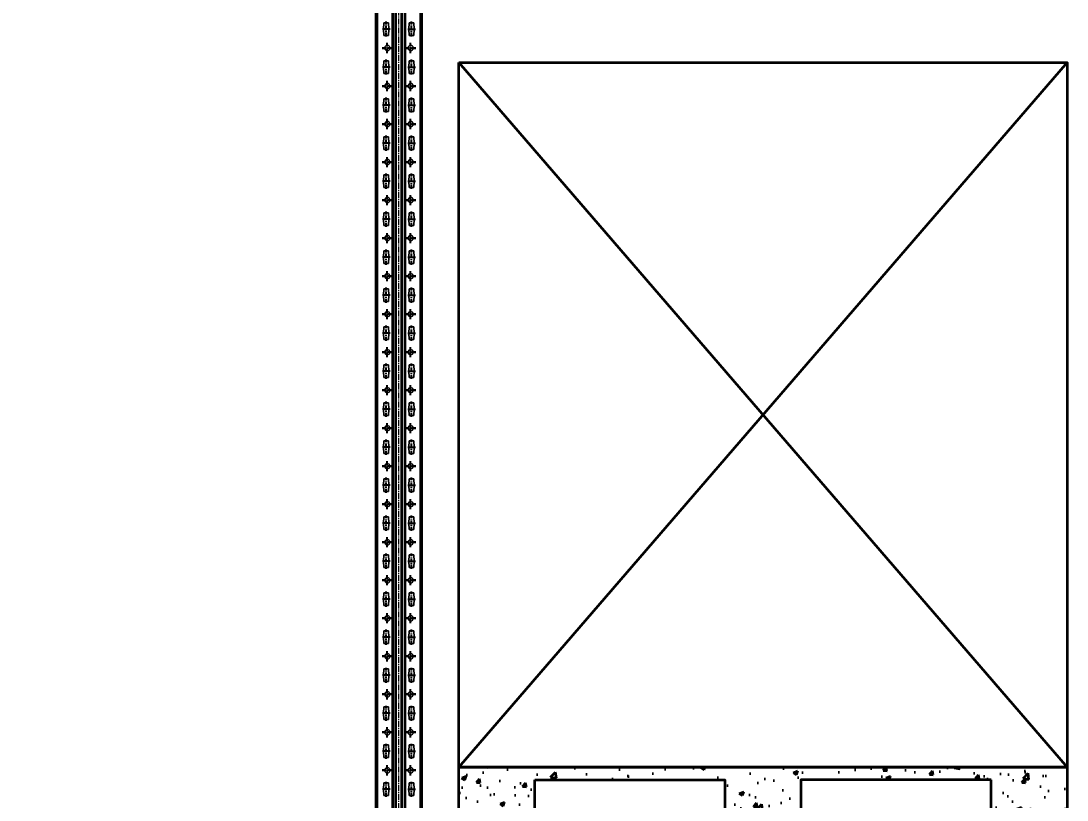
# Model space of a CAD drawing. Header units: millimetres. Extents: x 2509 to 128734, y 2492 to 91667.
# Drawn here: x 110903 to 112967, y 41031 to 42568 of the extents above; entities that cross this region are included whole.
import ezdxf

# ---------------------------------------------------------------- set-up
doc = ezdxf.new("R2010")
doc.units = ezdxf.units.MM
doc.linetypes.add('CENTER', pattern=[50.8, 31.75, -6.35, 6.35, -6.35])
doc.linetypes.add('点画线', pattern=[18, 12, -2, 2, -2])
for name, color, linetype, lineweight in [('SR-货架', 7, 'Continuous', 35), ('SR-货物', 7, 'Continuous', 35), ('中心线层', 1, '点画线', 18), ('粗实线1', 3, 'Continuous', 35), ('细实线', 4, 'Continuous', 18)]:
    doc.layers.add(name, color=color, linetype=linetype, lineweight=lineweight)
doc.layers.add('中心线', color=1, linetype='CENTER')
doc.styles.add('DIM_FONT', font='SIMPLEX.shx', dxfattribs={"width": 0.8})
doc.dimstyles.new('DIMN25', dxfattribs={"dimscale": 0.25, "dimtxt": 300, "dimasz": 100, "dimexe": 250, "dimexo": 300, "dimgap": 150, "dimtad": 1, "dimdec": 0, "dimzin": 0, "dimdsep": 46, "dimtxsty": 'DIM_FONT', "dimblk": 'ARCHTICK', "dimcen": 0.09, "dimclrt": 7, "dimazin": 2, "dimtfac": 1, "dimtdec": 0, "dimtix": 1, "dimtmove": 2, "dimatfit": 3, "dimfxl": 1, "dimtolj": 1, "dimtzin": 0, "dimarcsym": 0})

# ---------------------------------------------------------------- blocks, each defined once
blk = doc.blocks.new('A$C1E2A5594')
at = {"layer": '中心线', "ltscale": 0.25}
for p, q in [((20, 10), (0, 10)), ((10, 0), (10, 20))]:
    blk.add_line(p, q, dxfattribs=at)
blk = doc.blocks.new('*U264')
at = {"layer": '中心线', "ltscale": 0.25}
for p, q in [((5937763.4, -1006845.1), (5937763.4, -1006815.1)), ((5937763.4, -1006845.1), (5937763.4, -1006815.1)), ((5937813.4, -1006845.1), (5937813.4, -1006815.1)), ((5937813.4, -1006845.1), (5937813.4, -1006815.1)), ((5937770.9, -1006830.1), (5937755.9, -1006830.1)), ((5937770.9, -1006830.1), (5937755.9, -1006830.1)), ((5937805.9, -1006830.1), (5937820.9, -1006830.1)), ((5937805.9, -1006830.1), (5937820.9, -1006830.1)), ((5937763.4, -1006920.1), (5937763.4, -1006890.1)), ((5937763.4, -1006920.1), (5937763.4, -1006890.1)), ((5937813.4, -1006920.1), (5937813.4, -1006890.1)), ((5937813.4, -1006920.1), (5937813.4, -1006890.1)), ((5937770.9, -1006905.1), (5937755.9, -1006905.1)), ((5937770.9, -1006905.1), (5937755.9, -1006905.1)), ((5937805.9, -1006905.1), (5937820.9, -1006905.1)), ((5937805.9, -1006905.1), (5937820.9, -1006905.1)), ((5937770.9, -1006980.1), (5937755.9, -1006980.1)), ((5937770.9, -1006980.1), (5937755.9, -1006980.1)), ((5937763.4, -1006995.1), (5937763.4, -1006965.1)), ((5937763.4, -1006995.1), (5937763.4, -1006965.1)), ((5937805.9, -1006980.1), (5937820.9, -1006980.1)), ((5937805.9, -1006980.1), (5937820.9, -1006980.1)), ((5937813.4, -1006995.1), (5937813.4, -1006965.1)), ((5937813.4, -1006995.1), (5937813.4, -1006965.1)), ((5937763.4, -1007070.1), (5937763.4, -1007040.1)), ((5937763.4, -1007070.1), (5937763.4, -1007040.1)), ((5937813.4, -1007070.1), (5937813.4, -1007040.1)), ((5937813.4, -1007070.1), (5937813.4, -1007040.1)), ((5937770.9, -1007055.1), (5937755.9, -1007055.1)), ((5937770.9, -1007055.1), (5937755.9, -1007055.1)), ((5937805.9, -1007055.1), (5937820.9, -1007055.1)), ((5937805.9, -1007055.1), (5937820.9, -1007055.1)), ((5937763.4, -1007145.1), (5937763.4, -1007115.1)), ((5937763.4, -1007145.1), (5937763.4, -1007115.1)), ((5937813.4, -1007145.1), (5937813.4, -1007115.1)), ((5937813.4, -1007145.1), (5937813.4, -1007115.1)), ((5937770.9, -1007130.1), (5937755.9, -1007130.1)), ((5937770.9, -1007130.1), (5937755.9, -1007130.1)), ((5937805.9, -1007130.1), (5937820.9, -1007130.1)), ((5937805.9, -1007130.1), (5937820.9, -1007130.1)), ((5937770.9, -1007205.1), (5937755.9, -1007205.1)), ((5937770.9, -1007205.1), (5937755.9, -1007205.1)), ((5937763.4, -1007220.1), (5937763.4, -1007190.1)), ((5937763.4, -1007220.1), (5937763.4, -1007190.1)), ((5937805.9, -1007205.1), (5937820.9, -1007205.1)), ((5937805.9, -1007205.1), (5937820.9, -1007205.1)), ((5937813.4, -1007220.1), (5937813.4, -1007190.1)), ((5937813.4, -1007220.1), (5937813.4, -1007190.1)), ((5937763.4, -1007295.1), (5937763.4, -1007265.1)), ((5937763.4, -1007295.1), (5937763.4, -1007265.1)), ((5937813.4, -1007295.1), (5937813.4, -1007265.1)), ((5937813.4, -1007295.1), (5937813.4, -1007265.1)), ((5937770.9, -1007280.1), (5937755.9, -1007280.1)), ((5937770.9, -1007280.1), (5937755.9, -1007280.1)), ((5937805.9, -1007280.1), (5937820.9, -1007280.1)), ((5937805.9, -1007280.1), (5937820.9, -1007280.1)), ((5937763.4, -1007370.1), (5937763.4, -1007340.1)), ((5937763.4, -1007370.1), (5937763.4, -1007340.1)), ((5937813.4, -1007370.1), (5937813.4, -1007340.1)), ((5937813.4, -1007370.1), (5937813.4, -1007340.1)), ((5937770.9, -1007355.1), (5937755.9, -1007355.1)), ((5937770.9, -1007355.1), (5937755.9, -1007355.1)), ((5937805.9, -1007355.1), (5937820.9, -1007355.1)), ((5937805.9, -1007355.1), (5937820.9, -1007355.1)), ((5937763.4, -1007445.1), (5937763.4, -1007415.1)), ((5937763.4, -1007445.1), (5937763.4, -1007415.1)), ((5937813.4, -1007445.1), (5937813.4, -1007415.1)), ((5937813.4, -1007445.1), (5937813.4, -1007415.1)), ((5937770.9, -1007430.1), (5937755.9, -1007430.1)), ((5937770.9, -1007430.1), (5937755.9, -1007430.1)), ((5937805.9, -1007430.1), (5937820.9, -1007430.1)), ((5937805.9, -1007430.1), (5937820.9, -1007430.1)), ((5937763.4, -1007520.1), (5937763.4, -1007490.1)), ((5937763.4, -1007520.1), (5937763.4, -1007490.1)), ((5937813.4, -1007520.1), (5937813.4, -1007490.1)), ((5937813.4, -1007520.1), (5937813.4, -1007490.1)), ((5937770.9, -1007505.1), (5937755.9, -1007505.1)), ((5937770.9, -1007505.1), (5937755.9, -1007505.1)), ((5937805.9, -1007505.1), (5937820.9, -1007505.1)), ((5937805.9, -1007505.1), (5937820.9, -1007505.1)), ((5937770.9, -1007580.1), (5937755.9, -1007580.1)), ((5937770.9, -1007580.1), (5937755.9, -1007580.1)), ((5937763.4, -1007595.1), (5937763.4, -1007565.1)), ((5937763.4, -1007595.1), (5937763.4, -1007565.1)), ((5937805.9, -1007580.1), (5937820.9, -1007580.1)), ((5937805.9, -1007580.1), (5937820.9, -1007580.1)), ((5937813.4, -1007595.1), (5937813.4, -1007565.1)), ((5937813.4, -1007595.1), (5937813.4, -1007565.1)), ((5937763.4, -1007670.1), (5937763.4, -1007640.1)), ((5937763.4, -1007670.1), (5937763.4, -1007640.1)), ((5937813.4, -1007670.1), (5937813.4, -1007640.1)), ((5937813.4, -1007670.1), (5937813.4, -1007640.1)), ((5937770.9, -1007655.1), (5937755.9, -1007655.1)), ((5937770.9, -1007655.1), (5937755.9, -1007655.1)), ((5937805.9, -1007655.1), (5937820.9, -1007655.1)), ((5937805.9, -1007655.1), (5937820.9, -1007655.1)), ((5937763.4, -1007745.1), (5937763.4, -1007715.1)), ((5937763.4, -1007745.1), (5937763.4, -1007715.1)), ((5937813.4, -1007745.1), (5937813.4, -1007715.1)), ((5937813.4, -1007745.1), (5937813.4, -1007715.1)), ((5937770.9, -1007730.1), (5937755.9, -1007730.1)), ((5937770.9, -1007730.1), (5937755.9, -1007730.1)), ((5937805.9, -1007730.1), (5937820.9, -1007730.1)), ((5937805.9, -1007730.1), (5937820.9, -1007730.1)), ((5937770.9, -1007805.1), (5937755.9, -1007805.1)), ((5937770.9, -1007805.1), (5937755.9, -1007805.1)), ((5937763.4, -1007820.1), (5937763.4, -1007790.1)), ((5937763.4, -1007820.1), (5937763.4, -1007790.1)), ((5937805.9, -1007805.1), (5937820.9, -1007805.1)), ((5937805.9, -1007805.1), (5937820.9, -1007805.1)), ((5937813.4, -1007820.1), (5937813.4, -1007790.1)), ((5937813.4, -1007820.1), (5937813.4, -1007790.1)), ((5937763.4, -1007895.1), (5937763.4, -1007865.1)), ((5937763.4, -1007895.1), (5937763.4, -1007865.1)), ((5937813.4, -1007895.1), (5937813.4, -1007865.1)), ((5937813.4, -1007895.1), (5937813.4, -1007865.1)), ((5937770.9, -1007880.1), (5937755.9, -1007880.1)), ((5937770.9, -1007880.1), (5937755.9, -1007880.1)), ((5937805.9, -1007880.1), (5937820.9, -1007880.1)), ((5937805.9, -1007880.1), (5937820.9, -1007880.1)), ((5937763.4, -1007970.1), (5937763.4, -1007940.1)), ((5937763.4, -1007970.1), (5937763.4, -1007940.1)), ((5937813.4, -1007970.1), (5937813.4, -1007940.1)), ((5937813.4, -1007970.1), (5937813.4, -1007940.1)), ((5937770.9, -1007955.1), (5937755.9, -1007955.1)), ((5937770.9, -1007955.1), (5937755.9, -1007955.1)), ((5937805.9, -1007955.1), (5937820.9, -1007955.1)), ((5937805.9, -1007955.1), (5937820.9, -1007955.1)), ((5937770.9, -1008030.1), (5937755.9, -1008030.1)), ((5937770.9, -1008030.1), (5937755.9, -1008030.1)), ((5937763.4, -1008045.1), (5937763.4, -1008015.1)), ((5937763.4, -1008045.1), (5937763.4, -1008015.1)), ((5937805.9, -1008030.1), (5937820.9, -1008030.1)), ((5937805.9, -1008030.1), (5937820.9, -1008030.1)), ((5937813.4, -1008045.1), (5937813.4, -1008015.1)), ((5937813.4, -1008045.1), (5937813.4, -1008015.1)), ((5937763.4, -1008120.1), (5937763.4, -1008090.1)), ((5937763.4, -1008120.1), (5937763.4, -1008090.1)), ((5937813.4, -1008120.1), (5937813.4, -1008090.1)), ((5937813.4, -1008120.1), (5937813.4, -1008090.1)), ((5937770.9, -1008105.1), (5937755.9, -1008105.1)), ((5937770.9, -1008105.1), (5937755.9, -1008105.1)), ((5937805.9, -1008105.1), (5937820.9, -1008105.1)), ((5937805.9, -1008105.1), (5937820.9, -1008105.1)), ((5937763.4, -1008195.1), (5937763.4, -1008165.1)), ((5937763.4, -1008195.1), (5937763.4, -1008165.1)), ((5937813.4, -1008195.1), (5937813.4, -1008165.1)), ((5937813.4, -1008195.1), (5937813.4, -1008165.1)), ((5937770.9, -1008180.1), (5937755.9, -1008180.1)), ((5937770.9, -1008180.1), (5937755.9, -1008180.1)), ((5937805.9, -1008180.1), (5937820.9, -1008180.1)), ((5937805.9, -1008180.1), (5937820.9, -1008180.1)), ((5937763.4, -1008270.1), (5937763.4, -1008240.1)), ((5937763.4, -1008270.1), (5937763.4, -1008240.1)), ((5937813.4, -1008270.1), (5937813.4, -1008240.1)), ((5937813.4, -1008270.1), (5937813.4, -1008240.1)), ((5937770.9, -1008255.1), (5937755.9, -1008255.1)), ((5937770.9, -1008255.1), (5937755.9, -1008255.1)), ((5937805.9, -1008255.1), (5937820.9, -1008255.1)), ((5937805.9, -1008255.1), (5937820.9, -1008255.1)), ((5937763.4, -1008345.1), (5937763.4, -1008315.1)), ((5937763.4, -1008345.1), (5937763.4, -1008315.1)), ((5937813.4, -1008345.1), (5937813.4, -1008315.1)), ((5937813.4, -1008345.1), (5937813.4, -1008315.1)), ((5937770.9, -1008330.1), (5937755.9, -1008330.1)), ((5937770.9, -1008330.1), (5937755.9, -1008330.1)), ((5937805.9, -1008330.1), (5937820.9, -1008330.1)), ((5937805.9, -1008330.1), (5937820.9, -1008330.1))]:
    blk.add_line(p, q, dxfattribs=at)
at = {"layer": '中心线层'}
blk.add_line((5937788.4, -1009107.1), (5937788.4, -1004332.3), dxfattribs=at)
at = {"layer": '粗实线1'}
for p, q in [((5937743.4, -1008982.6), (5937743.4, -1004332.3)), ((5937745.4, -1008982.6), (5937745.4, -1004332.3)), ((5937776.4, -1008982.6), (5937776.4, -1004332.3)), ((5937776.4, -1008982.6), (5937776.4, -1004332.3)), ((5937782.4, -1008982.6), (5937782.4, -1004332.3)), ((5937782.4, -1008982.6), (5937782.4, -1004332.3)), ((5937794.4, -1008982.6), (5937794.4, -1004332.3)), ((5937794.4, -1008982.6), (5937794.4, -1004332.3)), ((5937800.4, -1008982.6), (5937800.4, -1004332.3)), ((5937800.4, -1008982.6), (5937800.4, -1004332.3)), ((5937831.4, -1008982.6), (5937831.4, -1004332.3)), ((5937833.4, -1008982.6), (5937833.4, -1004332.3))]:
    blk.add_line(p, q, dxfattribs=at)
at = {"layer": '细实线', "linetype": 'Continuous', "lineweight": 0}
for p, q in [((5937758.9, -1006817.6), (5937758.2, -1006830.1)), ((5937758.2, -1006830.1), (5937758.9, -1006817.6)), ((5937758.2, -1006830.1), (5937758.9, -1006842.6)), ((5937758.9, -1006842.6), (5937758.2, -1006830.1)), ((5937758.9, -1006817.6), (5937767.9, -1006817.6)), ((5937767.9, -1006817.6), (5937758.9, -1006817.6)), ((5937768.7, -1006830.1), (5937767.9, -1006817.6)), ((5937767.9, -1006817.6), (5937768.7, -1006830.1)), ((5937767.9, -1006842.6), (5937768.7, -1006830.1)), ((5937768.7, -1006830.1), (5937767.9, -1006842.6)), ((5937808.9, -1006817.6), (5937808.2, -1006830.1)), ((5937808.2, -1006830.1), (5937808.9, -1006817.6)), ((5937808.2, -1006830.1), (5937808.9, -1006842.6)), ((5937808.9, -1006842.6), (5937808.2, -1006830.1)), ((5937808.9, -1006817.6), (5937817.9, -1006817.6)), ((5937817.9, -1006817.6), (5937808.9, -1006817.6)), ((5937818.7, -1006830.1), (5937817.9, -1006817.6)), ((5937817.9, -1006817.6), (5937818.7, -1006830.1)), ((5937817.9, -1006842.6), (5937818.7, -1006830.1)), ((5937818.7, -1006830.1), (5937817.9, -1006842.6)), ((5937758.9, -1006842.6), (5937767.9, -1006842.6)), ((5937767.9, -1006842.6), (5937758.9, -1006842.6)), ((5937808.9, -1006842.6), (5937817.9, -1006842.6)), ((5937817.9, -1006842.6), (5937808.9, -1006842.6)), ((5937758.9, -1006892.6), (5937758.2, -1006905.1)), ((5937758.2, -1006905.1), (5937758.9, -1006892.6)), ((5937758.9, -1006892.6), (5937767.9, -1006892.6)), ((5937767.9, -1006892.6), (5937758.9, -1006892.6)), ((5937768.7, -1006905.1), (5937767.9, -1006892.6)), ((5937767.9, -1006892.6), (5937768.7, -1006905.1)), ((5937808.9, -1006892.6), (5937808.2, -1006905.1)), ((5937808.2, -1006905.1), (5937808.9, -1006892.6)), ((5937808.9, -1006892.6), (5937817.9, -1006892.6)), ((5937817.9, -1006892.6), (5937808.9, -1006892.6)), ((5937818.7, -1006905.1), (5937817.9, -1006892.6)), ((5937817.9, -1006892.6), (5937818.7, -1006905.1)), ((5937758.2, -1006905.1), (5937758.9, -1006917.6)), ((5937758.9, -1006917.6), (5937758.2, -1006905.1)), ((5937758.9, -1006917.6), (5937767.9, -1006917.6)), ((5937767.9, -1006917.6), (5937758.9, -1006917.6)), ((5937767.9, -1006917.6), (5937768.7, -1006905.1)), ((5937768.7, -1006905.1), (5937767.9, -1006917.6)), ((5937808.2, -1006905.1), (5937808.9, -1006917.6)), ((5937808.9, -1006917.6), (5937808.2, -1006905.1)), ((5937808.9, -1006917.6), (5937817.9, -1006917.6)), ((5937817.9, -1006917.6), (5937808.9, -1006917.6)), ((5937817.9, -1006917.6), (5937818.7, -1006905.1)), ((5937818.7, -1006905.1), (5937817.9, -1006917.6)), ((5937758.9, -1006967.6), (5937758.2, -1006980.1)), ((5937758.2, -1006980.1), (5937758.9, -1006967.6)), ((5937758.2, -1006980.1), (5937758.9, -1006992.6)), ((5937758.9, -1006992.6), (5937758.2, -1006980.1)), ((5937758.9, -1006967.6), (5937767.9, -1006967.6)), ((5937767.9, -1006967.6), (5937758.9, -1006967.6)), ((5937768.7, -1006980.1), (5937767.9, -1006967.6)), ((5937767.9, -1006967.6), (5937768.7, -1006980.1)), ((5937767.9, -1006992.6), (5937768.7, -1006980.1)), ((5937768.7, -1006980.1), (5937767.9, -1006992.6)), ((5937808.9, -1006967.6), (5937808.2, -1006980.1)), ((5937808.2, -1006980.1), (5937808.9, -1006967.6)), ((5937808.2, -1006980.1), (5937808.9, -1006992.6)), ((5937808.9, -1006992.6), (5937808.2, -1006980.1)), ((5937808.9, -1006967.6), (5937817.9, -1006967.6)), ((5937817.9, -1006967.6), (5937808.9, -1006967.6)), ((5937818.7, -1006980.1), (5937817.9, -1006967.6)), ((5937817.9, -1006967.6), (5937818.7, -1006980.1)), ((5937817.9, -1006992.6), (5937818.7, -1006980.1)), ((5937818.7, -1006980.1), (5937817.9, -1006992.6)), ((5937758.9, -1006992.6), (5937767.9, -1006992.6)), ((5937767.9, -1006992.6), (5937758.9, -1006992.6)), ((5937808.9, -1006992.6), (5937817.9, -1006992.6)), ((5937817.9, -1006992.6), (5937808.9, -1006992.6)), ((5937758.9, -1007042.6), (5937758.2, -1007055.1)), ((5937758.2, -1007055.1), (5937758.9, -1007042.6)), ((5937758.9, -1007042.6), (5937767.9, -1007042.6)), ((5937767.9, -1007042.6), (5937758.9, -1007042.6)), ((5937768.7, -1007055.1), (5937767.9, -1007042.6)), ((5937767.9, -1007042.6), (5937768.7, -1007055.1)), ((5937808.9, -1007042.6), (5937808.2, -1007055.1)), ((5937808.2, -1007055.1), (5937808.9, -1007042.6)), ((5937808.9, -1007042.6), (5937817.9, -1007042.6)), ((5937817.9, -1007042.6), (5937808.9, -1007042.6)), ((5937818.7, -1007055.1), (5937817.9, -1007042.6)), ((5937817.9, -1007042.6), (5937818.7, -1007055.1)), ((5937758.2, -1007055.1), (5937758.9, -1007067.6)), ((5937758.9, -1007067.6), (5937758.2, -1007055.1)), ((5937767.9, -1007067.6), (5937768.7, -1007055.1)), ((5937768.7, -1007055.1), (5937767.9, -1007067.6)), ((5937808.2, -1007055.1), (5937808.9, -1007067.6)), ((5937808.9, -1007067.6), (5937808.2, -1007055.1)), ((5937817.9, -1007067.6), (5937818.7, -1007055.1)), ((5937818.7, -1007055.1), (5937817.9, -1007067.6)), ((5937758.9, -1007067.6), (5937767.9, -1007067.6)), ((5937767.9, -1007067.6), (5937758.9, -1007067.6)), ((5937808.9, -1007067.6), (5937817.9, -1007067.6)), ((5937817.9, -1007067.6), (5937808.9, -1007067.6)), ((5937758.9, -1007117.6), (5937758.2, -1007130.1)), ((5937758.2, -1007130.1), (5937758.9, -1007117.6)), ((5937758.9, -1007117.6), (5937767.9, -1007117.6)), ((5937767.9, -1007117.6), (5937758.9, -1007117.6)), ((5937768.7, -1007130.1), (5937767.9, -1007117.6)), ((5937767.9, -1007117.6), (5937768.7, -1007130.1)), ((5937808.9, -1007117.6), (5937808.2, -1007130.1)), ((5937808.2, -1007130.1), (5937808.9, -1007117.6)), ((5937808.9, -1007117.6), (5937817.9, -1007117.6)), ((5937817.9, -1007117.6), (5937808.9, -1007117.6)), ((5937818.7, -1007130.1), (5937817.9, -1007117.6)), ((5937817.9, -1007117.6), (5937818.7, -1007130.1)), ((5937758.2, -1007130.1), (5937758.9, -1007142.6)), ((5937758.9, -1007142.6), (5937758.2, -1007130.1)), ((5937758.9, -1007142.6), (5937767.9, -1007142.6)), ((5937767.9, -1007142.6), (5937758.9, -1007142.6)), ((5937767.9, -1007142.6), (5937768.7, -1007130.1)), ((5937768.7, -1007130.1), (5937767.9, -1007142.6)), ((5937808.2, -1007130.1), (5937808.9, -1007142.6)), ((5937808.9, -1007142.6), (5937808.2, -1007130.1)), ((5937808.9, -1007142.6), (5937817.9, -1007142.6)), ((5937817.9, -1007142.6), (5937808.9, -1007142.6)), ((5937817.9, -1007142.6), (5937818.7, -1007130.1)), ((5937818.7, -1007130.1), (5937817.9, -1007142.6)), ((5937758.9, -1007192.6), (5937758.2, -1007205.1)), ((5937758.2, -1007205.1), (5937758.9, -1007192.6)), ((5937758.2, -1007205.1), (5937758.9, -1007217.6)), ((5937758.9, -1007217.6), (5937758.2, -1007205.1)), ((5937758.9, -1007192.6), (5937767.9, -1007192.6)), ((5937767.9, -1007192.6), (5937758.9, -1007192.6)), ((5937768.7, -1007205.1), (5937767.9, -1007192.6)), ((5937767.9, -1007192.6), (5937768.7, -1007205.1)), ((5937767.9, -1007217.6), (5937768.7, -1007205.1)), ((5937768.7, -1007205.1), (5937767.9, -1007217.6)), ((5937808.9, -1007192.6), (5937808.2, -1007205.1)), ((5937808.2, -1007205.1), (5937808.9, -1007192.6)), ((5937808.2, -1007205.1), (5937808.9, -1007217.6)), ((5937808.9, -1007217.6), (5937808.2, -1007205.1)), ((5937808.9, -1007192.6), (5937817.9, -1007192.6)), ((5937817.9, -1007192.6), (5937808.9, -1007192.6)), ((5937818.7, -1007205.1), (5937817.9, -1007192.6)), ((5937817.9, -1007192.6), (5937818.7, -1007205.1)), ((5937817.9, -1007217.6), (5937818.7, -1007205.1)), ((5937818.7, -1007205.1), (5937817.9, -1007217.6)), ((5937758.9, -1007217.6), (5937767.9, -1007217.6)), ((5937767.9, -1007217.6), (5937758.9, -1007217.6)), ((5937808.9, -1007217.6), (5937817.9, -1007217.6)), ((5937817.9, -1007217.6), (5937808.9, -1007217.6)), ((5937758.9, -1007267.6), (5937758.2, -1007280.1)), ((5937758.2, -1007280.1), (5937758.9, -1007267.6)), ((5937758.9, -1007267.6), (5937767.9, -1007267.6)), ((5937767.9, -1007267.6), (5937758.9, -1007267.6)), ((5937768.7, -1007280.1), (5937767.9, -1007267.6)), ((5937767.9, -1007267.6), (5937768.7, -1007280.1)), ((5937808.9, -1007267.6), (5937808.2, -1007280.1)), ((5937808.2, -1007280.1), (5937808.9, -1007267.6)), ((5937808.9, -1007267.6), (5937817.9, -1007267.6)), ((5937817.9, -1007267.6), (5937808.9, -1007267.6)), ((5937818.7, -1007280.1), (5937817.9, -1007267.6)), ((5937817.9, -1007267.6), (5937818.7, -1007280.1)), ((5937758.2, -1007280.1), (5937758.9, -1007292.6)), ((5937758.9, -1007292.6), (5937758.2, -1007280.1)), ((5937767.9, -1007292.6), (5937768.7, -1007280.1)), ((5937768.7, -1007280.1), (5937767.9, -1007292.6)), ((5937808.2, -1007280.1), (5937808.9, -1007292.6)), ((5937808.9, -1007292.6), (5937808.2, -1007280.1)), ((5937817.9, -1007292.6), (5937818.7, -1007280.1)), ((5937818.7, -1007280.1), (5937817.9, -1007292.6)), ((5937758.9, -1007292.6), (5937767.9, -1007292.6)), ((5937767.9, -1007292.6), (5937758.9, -1007292.6)), ((5937808.9, -1007292.6), (5937817.9, -1007292.6)), ((5937817.9, -1007292.6), (5937808.9, -1007292.6)), ((5937758.9, -1007342.6), (5937758.2, -1007355.1)), ((5937758.2, -1007355.1), (5937758.9, -1007342.6)), ((5937758.9, -1007342.6), (5937767.9, -1007342.6)), ((5937767.9, -1007342.6), (5937758.9, -1007342.6)), ((5937768.7, -1007355.1), (5937767.9, -1007342.6)), ((5937767.9, -1007342.6), (5937768.7, -1007355.1)), ((5937808.9, -1007342.6), (5937808.2, -1007355.1)), ((5937808.2, -1007355.1), (5937808.9, -1007342.6)), ((5937808.9, -1007342.6), (5937817.9, -1007342.6)), ((5937817.9, -1007342.6), (5937808.9, -1007342.6)), ((5937818.7, -1007355.1), (5937817.9, -1007342.6)), ((5937817.9, -1007342.6), (5937818.7, -1007355.1)), ((5937758.2, -1007355.1), (5937758.9, -1007367.6)), ((5937758.9, -1007367.6), (5937758.2, -1007355.1)), ((5937758.9, -1007367.6), (5937767.9, -1007367.6)), ((5937767.9, -1007367.6), (5937758.9, -1007367.6)), ((5937767.9, -1007367.6), (5937768.7, -1007355.1)), ((5937768.7, -1007355.1), (5937767.9, -1007367.6)), ((5937808.2, -1007355.1), (5937808.9, -1007367.6)), ((5937808.9, -1007367.6), (5937808.2, -1007355.1)), ((5937808.9, -1007367.6), (5937817.9, -1007367.6)), ((5937817.9, -1007367.6), (5937808.9, -1007367.6)), ((5937817.9, -1007367.6), (5937818.7, -1007355.1)), ((5937818.7, -1007355.1), (5937817.9, -1007367.6)), ((5937758.9, -1007417.6), (5937758.2, -1007430.1)), ((5937758.2, -1007430.1), (5937758.9, -1007417.6)), ((5937758.2, -1007430.1), (5937758.9, -1007442.6)), ((5937758.9, -1007442.6), (5937758.2, -1007430.1)), ((5937758.9, -1007417.6), (5937767.9, -1007417.6)), ((5937767.9, -1007417.6), (5937758.9, -1007417.6)), ((5937768.7, -1007430.1), (5937767.9, -1007417.6)), ((5937767.9, -1007417.6), (5937768.7, -1007430.1)), ((5937767.9, -1007442.6), (5937768.7, -1007430.1)), ((5937768.7, -1007430.1), (5937767.9, -1007442.6)), ((5937808.9, -1007417.6), (5937808.2, -1007430.1)), ((5937808.2, -1007430.1), (5937808.9, -1007417.6)), ((5937808.2, -1007430.1), (5937808.9, -1007442.6)), ((5937808.9, -1007442.6), (5937808.2, -1007430.1)), ((5937808.9, -1007417.6), (5937817.9, -1007417.6)), ((5937817.9, -1007417.6), (5937808.9, -1007417.6)), ((5937818.7, -1007430.1), (5937817.9, -1007417.6)), ((5937817.9, -1007417.6), (5937818.7, -1007430.1)), ((5937817.9, -1007442.6), (5937818.7, -1007430.1)), ((5937818.7, -1007430.1), (5937817.9, -1007442.6)), ((5937758.9, -1007442.6), (5937767.9, -1007442.6)), ((5937767.9, -1007442.6), (5937758.9, -1007442.6)), ((5937808.9, -1007442.6), (5937817.9, -1007442.6)), ((5937817.9, -1007442.6), (5937808.9, -1007442.6)), ((5937758.9, -1007492.6), (5937758.2, -1007505.1)), ((5937758.2, -1007505.1), (5937758.9, -1007492.6)), ((5937758.9, -1007492.6), (5937767.9, -1007492.6)), ((5937767.9, -1007492.6), (5937758.9, -1007492.6)), ((5937768.7, -1007505.1), (5937767.9, -1007492.6)), ((5937767.9, -1007492.6), (5937768.7, -1007505.1)), ((5937808.9, -1007492.6), (5937808.2, -1007505.1)), ((5937808.2, -1007505.1), (5937808.9, -1007492.6)), ((5937808.9, -1007492.6), (5937817.9, -1007492.6)), ((5937817.9, -1007492.6), (5937808.9, -1007492.6)), ((5937818.7, -1007505.1), (5937817.9, -1007492.6)), ((5937817.9, -1007492.6), (5937818.7, -1007505.1)), ((5937758.2, -1007505.1), (5937758.9, -1007517.6)), ((5937758.9, -1007517.6), (5937758.2, -1007505.1)), ((5937758.9, -1007517.6), (5937767.9, -1007517.6)), ((5937767.9, -1007517.6), (5937758.9, -1007517.6)), ((5937767.9, -1007517.6), (5937768.7, -1007505.1)), ((5937768.7, -1007505.1), (5937767.9, -1007517.6)), ((5937808.2, -1007505.1), (5937808.9, -1007517.6)), ((5937808.9, -1007517.6), (5937808.2, -1007505.1)), ((5937808.9, -1007517.6), (5937817.9, -1007517.6)), ((5937817.9, -1007517.6), (5937808.9, -1007517.6)), ((5937817.9, -1007517.6), (5937818.7, -1007505.1)), ((5937818.7, -1007505.1), (5937817.9, -1007517.6)), ((5937758.9, -1007567.6), (5937758.2, -1007580.1)), ((5937758.2, -1007580.1), (5937758.9, -1007567.6)), ((5937758.2, -1007580.1), (5937758.9, -1007592.6)), ((5937758.9, -1007592.6), (5937758.2, -1007580.1)), ((5937758.9, -1007567.6), (5937767.9, -1007567.6)), ((5937767.9, -1007567.6), (5937758.9, -1007567.6)), ((5937768.7, -1007580.1), (5937767.9, -1007567.6)), ((5937767.9, -1007567.6), (5937768.7, -1007580.1)), ((5937767.9, -1007592.6), (5937768.7, -1007580.1)), ((5937768.7, -1007580.1), (5937767.9, -1007592.6)), ((5937808.9, -1007567.6), (5937808.2, -1007580.1)), ((5937808.2, -1007580.1), (5937808.9, -1007567.6)), ((5937808.2, -1007580.1), (5937808.9, -1007592.6)), ((5937808.9, -1007592.6), (5937808.2, -1007580.1)), ((5937808.9, -1007567.6), (5937817.9, -1007567.6)), ((5937817.9, -1007567.6), (5937808.9, -1007567.6)), ((5937818.7, -1007580.1), (5937817.9, -1007567.6)), ((5937817.9, -1007567.6), (5937818.7, -1007580.1)), ((5937817.9, -1007592.6), (5937818.7, -1007580.1)), ((5937818.7, -1007580.1), (5937817.9, -1007592.6)), ((5937758.9, -1007592.6), (5937767.9, -1007592.6)), ((5937767.9, -1007592.6), (5937758.9, -1007592.6)), ((5937808.9, -1007592.6), (5937817.9, -1007592.6)), ((5937817.9, -1007592.6), (5937808.9, -1007592.6)), ((5937758.9, -1007642.6), (5937758.2, -1007655.1)), ((5937758.2, -1007655.1), (5937758.9, -1007642.6)), ((5937758.2, -1007655.1), (5937758.9, -1007667.6)), ((5937758.9, -1007667.6), (5937758.2, -1007655.1)), ((5937758.9, -1007642.6), (5937767.9, -1007642.6)), ((5937767.9, -1007642.6), (5937758.9, -1007642.6)), ((5937768.7, -1007655.1), (5937767.9, -1007642.6)), ((5937767.9, -1007642.6), (5937768.7, -1007655.1)), ((5937767.9, -1007667.6), (5937768.7, -1007655.1)), ((5937768.7, -1007655.1), (5937767.9, -1007667.6)), ((5937808.9, -1007642.6), (5937808.2, -1007655.1)), ((5937808.2, -1007655.1), (5937808.9, -1007642.6)), ((5937808.2, -1007655.1), (5937808.9, -1007667.6)), ((5937808.9, -1007667.6), (5937808.2, -1007655.1)), ((5937808.9, -1007642.6), (5937817.9, -1007642.6)), ((5937817.9, -1007642.6), (5937808.9, -1007642.6)), ((5937818.7, -1007655.1), (5937817.9, -1007642.6)), ((5937817.9, -1007642.6), (5937818.7, -1007655.1)), ((5937817.9, -1007667.6), (5937818.7, -1007655.1)), ((5937818.7, -1007655.1), (5937817.9, -1007667.6)), ((5937758.9, -1007667.6), (5937767.9, -1007667.6)), ((5937767.9, -1007667.6), (5937758.9, -1007667.6)), ((5937808.9, -1007667.6), (5937817.9, -1007667.6)), ((5937817.9, -1007667.6), (5937808.9, -1007667.6)), ((5937758.9, -1007717.6), (5937758.2, -1007730.1)), ((5937758.2, -1007730.1), (5937758.9, -1007717.6)), ((5937758.9, -1007717.6), (5937767.9, -1007717.6)), ((5937767.9, -1007717.6), (5937758.9, -1007717.6)), ((5937768.7, -1007730.1), (5937767.9, -1007717.6)), ((5937767.9, -1007717.6), (5937768.7, -1007730.1)), ((5937808.9, -1007717.6), (5937808.2, -1007730.1)), ((5937808.2, -1007730.1), (5937808.9, -1007717.6)), ((5937808.9, -1007717.6), (5937817.9, -1007717.6)), ((5937817.9, -1007717.6), (5937808.9, -1007717.6)), ((5937818.7, -1007730.1), (5937817.9, -1007717.6)), ((5937817.9, -1007717.6), (5937818.7, -1007730.1)), ((5937758.2, -1007730.1), (5937758.9, -1007742.6)), ((5937758.9, -1007742.6), (5937758.2, -1007730.1)), ((5937758.9, -1007742.6), (5937767.9, -1007742.6)), ((5937767.9, -1007742.6), (5937758.9, -1007742.6)), ((5937767.9, -1007742.6), (5937768.7, -1007730.1)), ((5937768.7, -1007730.1), (5937767.9, -1007742.6)), ((5937808.2, -1007730.1), (5937808.9, -1007742.6)), ((5937808.9, -1007742.6), (5937808.2, -1007730.1)), ((5937808.9, -1007742.6), (5937817.9, -1007742.6)), ((5937817.9, -1007742.6), (5937808.9, -1007742.6)), ((5937817.9, -1007742.6), (5937818.7, -1007730.1)), ((5937818.7, -1007730.1), (5937817.9, -1007742.6)), ((5937758.9, -1007792.6), (5937758.2, -1007805.1)), ((5937758.2, -1007805.1), (5937758.9, -1007792.6)), ((5937758.2, -1007805.1), (5937758.9, -1007817.6)), ((5937758.9, -1007817.6), (5937758.2, -1007805.1)), ((5937758.9, -1007792.6), (5937767.9, -1007792.6)), ((5937767.9, -1007792.6), (5937758.9, -1007792.6)), ((5937768.7, -1007805.1), (5937767.9, -1007792.6)), ((5937767.9, -1007792.6), (5937768.7, -1007805.1)), ((5937767.9, -1007817.6), (5937768.7, -1007805.1)), ((5937768.7, -1007805.1), (5937767.9, -1007817.6)), ((5937808.9, -1007792.6), (5937808.2, -1007805.1)), ((5937808.2, -1007805.1), (5937808.9, -1007792.6)), ((5937808.2, -1007805.1), (5937808.9, -1007817.6)), ((5937808.9, -1007817.6), (5937808.2, -1007805.1)), ((5937808.9, -1007792.6), (5937817.9, -1007792.6)), ((5937817.9, -1007792.6), (5937808.9, -1007792.6)), ((5937818.7, -1007805.1), (5937817.9, -1007792.6)), ((5937817.9, -1007792.6), (5937818.7, -1007805.1)), ((5937817.9, -1007817.6), (5937818.7, -1007805.1)), ((5937818.7, -1007805.1), (5937817.9, -1007817.6)), ((5937758.9, -1007817.6), (5937767.9, -1007817.6)), ((5937767.9, -1007817.6), (5937758.9, -1007817.6)), ((5937808.9, -1007817.6), (5937817.9, -1007817.6)), ((5937817.9, -1007817.6), (5937808.9, -1007817.6)), ((5937758.9, -1007867.6), (5937758.2, -1007880.1)), ((5937758.2, -1007880.1), (5937758.9, -1007867.6)), ((5937758.9, -1007867.6), (5937767.9, -1007867.6)), ((5937767.9, -1007867.6), (5937758.9, -1007867.6)), ((5937768.7, -1007880.1), (5937767.9, -1007867.6)), ((5937767.9, -1007867.6), (5937768.7, -1007880.1)), ((5937808.9, -1007867.6), (5937808.2, -1007880.1)), ((5937808.2, -1007880.1), (5937808.9, -1007867.6)), ((5937808.9, -1007867.6), (5937817.9, -1007867.6)), ((5937817.9, -1007867.6), (5937808.9, -1007867.6)), ((5937818.7, -1007880.1), (5937817.9, -1007867.6)), ((5937817.9, -1007867.6), (5937818.7, -1007880.1)), ((5937758.2, -1007880.1), (5937758.9, -1007892.6)), ((5937758.9, -1007892.6), (5937758.2, -1007880.1)), ((5937767.9, -1007892.6), (5937768.7, -1007880.1)), ((5937768.7, -1007880.1), (5937767.9, -1007892.6)), ((5937808.2, -1007880.1), (5937808.9, -1007892.6)), ((5937808.9, -1007892.6), (5937808.2, -1007880.1)), ((5937817.9, -1007892.6), (5937818.7, -1007880.1)), ((5937818.7, -1007880.1), (5937817.9, -1007892.6)), ((5937758.9, -1007892.6), (5937767.9, -1007892.6)), ((5937767.9, -1007892.6), (5937758.9, -1007892.6)), ((5937808.9, -1007892.6), (5937817.9, -1007892.6)), ((5937817.9, -1007892.6), (5937808.9, -1007892.6)), ((5937758.9, -1007942.6), (5937758.2, -1007955.1)), ((5937758.2, -1007955.1), (5937758.9, -1007942.6)), ((5937758.9, -1007942.6), (5937767.9, -1007942.6)), ((5937767.9, -1007942.6), (5937758.9, -1007942.6)), ((5937768.7, -1007955.1), (5937767.9, -1007942.6)), ((5937767.9, -1007942.6), (5937768.7, -1007955.1)), ((5937808.9, -1007942.6), (5937808.2, -1007955.1)), ((5937808.2, -1007955.1), (5937808.9, -1007942.6)), ((5937808.9, -1007942.6), (5937817.9, -1007942.6)), ((5937817.9, -1007942.6), (5937808.9, -1007942.6)), ((5937818.7, -1007955.1), (5937817.9, -1007942.6)), ((5937817.9, -1007942.6), (5937818.7, -1007955.1)), ((5937758.2, -1007955.1), (5937758.9, -1007967.6)), ((5937758.9, -1007967.6), (5937758.2, -1007955.1)), ((5937758.9, -1007967.6), (5937767.9, -1007967.6)), ((5937767.9, -1007967.6), (5937758.9, -1007967.6)), ((5937767.9, -1007967.6), (5937768.7, -1007955.1)), ((5937768.7, -1007955.1), (5937767.9, -1007967.6)), ((5937808.2, -1007955.1), (5937808.9, -1007967.6)), ((5937808.9, -1007967.6), (5937808.2, -1007955.1)), ((5937808.9, -1007967.6), (5937817.9, -1007967.6)), ((5937817.9, -1007967.6), (5937808.9, -1007967.6)), ((5937817.9, -1007967.6), (5937818.7, -1007955.1)), ((5937818.7, -1007955.1), (5937817.9, -1007967.6)), ((5937758.9, -1008017.6), (5937758.2, -1008030.1)), ((5937758.2, -1008030.1), (5937758.9, -1008017.6)), ((5937758.2, -1008030.1), (5937758.9, -1008042.6)), ((5937758.9, -1008042.6), (5937758.2, -1008030.1)), ((5937758.9, -1008017.6), (5937767.9, -1008017.6)), ((5937767.9, -1008017.6), (5937758.9, -1008017.6)), ((5937768.7, -1008030.1), (5937767.9, -1008017.6)), ((5937767.9, -1008017.6), (5937768.7, -1008030.1)), ((5937767.9, -1008042.6), (5937768.7, -1008030.1)), ((5937768.7, -1008030.1), (5937767.9, -1008042.6)), ((5937808.9, -1008017.6), (5937808.2, -1008030.1)), ((5937808.2, -1008030.1), (5937808.9, -1008017.6)), ((5937808.2, -1008030.1), (5937808.9, -1008042.6)), ((5937808.9, -1008042.6), (5937808.2, -1008030.1)), ((5937808.9, -1008017.6), (5937817.9, -1008017.6)), ((5937817.9, -1008017.6), (5937808.9, -1008017.6)), ((5937818.7, -1008030.1), (5937817.9, -1008017.6)), ((5937817.9, -1008017.6), (5937818.7, -1008030.1)), ((5937817.9, -1008042.6), (5937818.7, -1008030.1)), ((5937818.7, -1008030.1), (5937817.9, -1008042.6)), ((5937758.9, -1008042.6), (5937767.9, -1008042.6)), ((5937767.9, -1008042.6), (5937758.9, -1008042.6)), ((5937808.9, -1008042.6), (5937817.9, -1008042.6)), ((5937817.9, -1008042.6), (5937808.9, -1008042.6)), ((5937758.9, -1008092.6), (5937758.2, -1008105.1)), ((5937758.2, -1008105.1), (5937758.9, -1008092.6)), ((5937758.9, -1008092.6), (5937767.9, -1008092.6)), ((5937767.9, -1008092.6), (5937758.9, -1008092.6)), ((5937768.7, -1008105.1), (5937767.9, -1008092.6)), ((5937767.9, -1008092.6), (5937768.7, -1008105.1)), ((5937808.9, -1008092.6), (5937808.2, -1008105.1)), ((5937808.2, -1008105.1), (5937808.9, -1008092.6)), ((5937808.9, -1008092.6), (5937817.9, -1008092.6)), ((5937817.9, -1008092.6), (5937808.9, -1008092.6)), ((5937818.7, -1008105.1), (5937817.9, -1008092.6)), ((5937817.9, -1008092.6), (5937818.7, -1008105.1)), ((5937758.2, -1008105.1), (5937758.9, -1008117.6)), ((5937758.9, -1008117.6), (5937758.2, -1008105.1)), ((5937767.9, -1008117.6), (5937768.7, -1008105.1)), ((5937768.7, -1008105.1), (5937767.9, -1008117.6)), ((5937808.2, -1008105.1), (5937808.9, -1008117.6)), ((5937808.9, -1008117.6), (5937808.2, -1008105.1)), ((5937817.9, -1008117.6), (5937818.7, -1008105.1)), ((5937818.7, -1008105.1), (5937817.9, -1008117.6)), ((5937758.9, -1008117.6), (5937767.9, -1008117.6)), ((5937767.9, -1008117.6), (5937758.9, -1008117.6)), ((5937808.9, -1008117.6), (5937817.9, -1008117.6)), ((5937817.9, -1008117.6), (5937808.9, -1008117.6)), ((5937758.9, -1008167.6), (5937758.2, -1008180.1)), ((5937758.2, -1008180.1), (5937758.9, -1008167.6)), ((5937758.9, -1008167.6), (5937767.9, -1008167.6)), ((5937767.9, -1008167.6), (5937758.9, -1008167.6)), ((5937768.7, -1008180.1), (5937767.9, -1008167.6)), ((5937767.9, -1008167.6), (5937768.7, -1008180.1)), ((5937808.9, -1008167.6), (5937808.2, -1008180.1)), ((5937808.2, -1008180.1), (5937808.9, -1008167.6)), ((5937808.9, -1008167.6), (5937817.9, -1008167.6)), ((5937817.9, -1008167.6), (5937808.9, -1008167.6)), ((5937818.7, -1008180.1), (5937817.9, -1008167.6)), ((5937817.9, -1008167.6), (5937818.7, -1008180.1)), ((5937758.2, -1008180.1), (5937758.9, -1008192.6)), ((5937758.9, -1008192.6), (5937758.2, -1008180.1)), ((5937758.9, -1008192.6), (5937767.9, -1008192.6)), ((5937767.9, -1008192.6), (5937758.9, -1008192.6)), ((5937767.9, -1008192.6), (5937768.7, -1008180.1)), ((5937768.7, -1008180.1), (5937767.9, -1008192.6)), ((5937808.2, -1008180.1), (5937808.9, -1008192.6)), ((5937808.9, -1008192.6), (5937808.2, -1008180.1)), ((5937808.9, -1008192.6), (5937817.9, -1008192.6)), ((5937817.9, -1008192.6), (5937808.9, -1008192.6)), ((5937817.9, -1008192.6), (5937818.7, -1008180.1)), ((5937818.7, -1008180.1), (5937817.9, -1008192.6)), ((5937758.9, -1008242.6), (5937758.2, -1008255.1)), ((5937758.2, -1008255.1), (5937758.9, -1008242.6)), ((5937758.2, -1008255.1), (5937758.9, -1008267.6)), ((5937758.9, -1008267.6), (5937758.2, -1008255.1)), ((5937758.9, -1008242.6), (5937767.9, -1008242.6)), ((5937767.9, -1008242.6), (5937758.9, -1008242.6)), ((5937768.7, -1008255.1), (5937767.9, -1008242.6)), ((5937767.9, -1008242.6), (5937768.7, -1008255.1)), ((5937767.9, -1008267.6), (5937768.7, -1008255.1)), ((5937768.7, -1008255.1), (5937767.9, -1008267.6)), ((5937808.9, -1008242.6), (5937808.2, -1008255.1)), ((5937808.2, -1008255.1), (5937808.9, -1008242.6)), ((5937808.2, -1008255.1), (5937808.9, -1008267.6)), ((5937808.9, -1008267.6), (5937808.2, -1008255.1)), ((5937808.9, -1008242.6), (5937817.9, -1008242.6)), ((5937817.9, -1008242.6), (5937808.9, -1008242.6)), ((5937818.7, -1008255.1), (5937817.9, -1008242.6)), ((5937817.9, -1008242.6), (5937818.7, -1008255.1)), ((5937817.9, -1008267.6), (5937818.7, -1008255.1)), ((5937818.7, -1008255.1), (5937817.9, -1008267.6)), ((5937758.9, -1008267.6), (5937767.9, -1008267.6)), ((5937767.9, -1008267.6), (5937758.9, -1008267.6)), ((5937808.9, -1008267.6), (5937817.9, -1008267.6)), ((5937817.9, -1008267.6), (5937808.9, -1008267.6)), ((5937758.9, -1008317.6), (5937758.2, -1008330.1)), ((5937758.2, -1008330.1), (5937758.9, -1008317.6)), ((5937758.9, -1008317.6), (5937767.9, -1008317.6)), ((5937767.9, -1008317.6), (5937758.9, -1008317.6)), ((5937768.7, -1008330.1), (5937767.9, -1008317.6)), ((5937767.9, -1008317.6), (5937768.7, -1008330.1)), ((5937808.9, -1008317.6), (5937808.2, -1008330.1)), ((5937808.2, -1008330.1), (5937808.9, -1008317.6)), ((5937808.9, -1008317.6), (5937817.9, -1008317.6)), ((5937817.9, -1008317.6), (5937808.9, -1008317.6)), ((5937818.7, -1008330.1), (5937817.9, -1008317.6)), ((5937817.9, -1008317.6), (5937818.7, -1008330.1)), ((5937758.2, -1008330.1), (5937758.9, -1008342.6)), ((5937758.9, -1008342.6), (5937758.2, -1008330.1)), ((5937758.9, -1008342.6), (5937767.9, -1008342.6)), ((5937767.9, -1008342.6), (5937758.9, -1008342.6)), ((5937767.9, -1008342.6), (5937768.7, -1008330.1)), ((5937768.7, -1008330.1), (5937767.9, -1008342.6)), ((5937808.2, -1008330.1), (5937808.9, -1008342.6)), ((5937808.9, -1008342.6), (5937808.2, -1008330.1)), ((5937808.9, -1008342.6), (5937817.9, -1008342.6)), ((5937817.9, -1008342.6), (5937808.9, -1008342.6)), ((5937817.9, -1008342.6), (5937818.7, -1008330.1)), ((5937818.7, -1008330.1), (5937817.9, -1008342.6))]:
    blk.add_line(p, q, dxfattribs=at)
for centre in [(5937765.4, -1006867.6), (5937765.4, -1006867.6), (5937811.4, -1006867.6), (5937811.4, -1006867.6), (5937765.4, -1006942.6), (5937765.4, -1006942.6), (5937811.4, -1006942.6), (5937811.4, -1006942.6), (5937765.4, -1007017.6), (5937765.4, -1007017.6), (5937811.4, -1007017.6), (5937811.4, -1007017.6), (5937765.4, -1007092.6), (5937765.4, -1007092.6), (5937811.4, -1007092.6), (5937811.4, -1007092.6), (5937765.4, -1007167.6), (5937765.4, -1007167.6), (5937811.4, -1007167.6), (5937811.4, -1007167.6), (5937765.4, -1007242.6), (5937765.4, -1007242.6), (5937811.4, -1007242.6), (5937811.4, -1007242.6), (5937765.4, -1007317.6), (5937765.4, -1007317.6), (5937811.4, -1007317.6), (5937811.4, -1007317.6), (5937765.4, -1007392.6), (5937765.4, -1007392.6), (5937811.4, -1007392.6), (5937811.4, -1007392.6), (5937765.4, -1007467.6), (5937765.4, -1007467.6), (5937811.4, -1007467.6), (5937811.4, -1007467.6), (5937765.4, -1007542.6), (5937765.4, -1007542.6), (5937811.4, -1007542.6), (5937811.4, -1007542.6), (5937765.4, -1007617.6), (5937765.4, -1007617.6), (5937811.4, -1007617.6), (5937811.4, -1007617.6), (5937765.4, -1007692.6), (5937765.4, -1007692.6), (5937811.4, -1007692.6), (5937811.4, -1007692.6), (5937765.4, -1007767.6), (5937765.4, -1007767.6), (5937811.4, -1007767.6), (5937811.4, -1007767.6), (5937765.4, -1007842.6), (5937765.4, -1007842.6), (5937811.4, -1007842.6), (5937811.4, -1007842.6), (5937765.4, -1007917.6), (5937765.4, -1007917.6), (5937811.4, -1007917.6), (5937811.4, -1007917.6), (5937765.4, -1007992.6), (5937765.4, -1007992.6), (5937811.4, -1007992.6), (5937811.4, -1007992.6), (5937765.4, -1008067.6), (5937765.4, -1008067.6), (5937811.4, -1008067.6), (5937811.4, -1008067.6), (5937765.4, -1008142.6), (5937765.4, -1008142.6), (5937811.4, -1008142.6), (5937811.4, -1008142.6), (5937765.4, -1008217.6), (5937765.4, -1008217.6), (5937811.4, -1008217.6), (5937811.4, -1008217.6), (5937765.4, -1008292.6), (5937765.4, -1008292.6), (5937811.4, -1008292.6), (5937811.4, -1008292.6)]:
    blk.add_circle(centre, 5.25, dxfattribs=at)
at = {"layer": '粗实线1', "xscale": -1, "zscale": -1, "rotation": 90}
for p in [(5937775.4, -1006857.6), (5937821.4, -1006857.6), (5937775.4, -1006932.6), (5937821.4, -1006932.6), (5937775.4, -1007007.6), (5937821.4, -1007007.6), (5937775.4, -1007082.6), (5937821.4, -1007082.6), (5937775.4, -1007157.6), (5937821.4, -1007157.6), (5937775.4, -1007232.6), (5937821.4, -1007232.6), (5937775.4, -1007307.6), (5937821.4, -1007307.6), (5937775.4, -1007382.6), (5937821.4, -1007382.6), (5937775.4, -1007457.6), (5937821.4, -1007457.6), (5937775.4, -1007532.6), (5937821.4, -1007532.6), (5937775.4, -1007607.6), (5937821.4, -1007607.6), (5937775.4, -1007682.6), (5937821.4, -1007682.6), (5937775.4, -1007757.6), (5937821.4, -1007757.6), (5937775.4, -1007832.6), (5937821.4, -1007832.6), (5937775.4, -1007907.6), (5937821.4, -1007907.6), (5937775.4, -1007982.6), (5937821.4, -1007982.6), (5937775.4, -1008057.6), (5937821.4, -1008057.6), (5937775.4, -1008132.6), (5937821.4, -1008132.6), (5937775.4, -1008207.6), (5937821.4, -1008207.6), (5937775.4, -1008282.6), (5937821.4, -1008282.6)]:
    blk.add_blockref('A$C1E2A5594', p, dxfattribs=at)
at = {"layer": '粗实线1', "rotation": 270}
for p in [(5937755.4, -1006857.6), (5937801.4, -1006857.6), (5937755.4, -1006932.6), (5937801.4, -1006932.6), (5937755.4, -1007007.6), (5937801.4, -1007007.6), (5937755.4, -1007082.6), (5937801.4, -1007082.6), (5937755.4, -1007157.6), (5937801.4, -1007157.6), (5937755.4, -1007232.6), (5937801.4, -1007232.6), (5937755.4, -1007307.6), (5937801.4, -1007307.6), (5937755.4, -1007382.6), (5937801.4, -1007382.6), (5937755.4, -1007457.6), (5937801.4, -1007457.6), (5937755.4, -1007532.6), (5937801.4, -1007532.6), (5937755.4, -1007607.6), (5937801.4, -1007607.6), (5937755.4, -1007682.6), (5937801.4, -1007682.6), (5937755.4, -1007757.6), (5937801.4, -1007757.6), (5937755.4, -1007832.6), (5937801.4, -1007832.6), (5937755.4, -1007907.6), (5937801.4, -1007907.6), (5937755.4, -1007982.6), (5937801.4, -1007982.6), (5937755.4, -1008057.6), (5937801.4, -1008057.6), (5937755.4, -1008132.6), (5937801.4, -1008132.6), (5937755.4, -1008207.6), (5937801.4, -1008207.6), (5937755.4, -1008282.6), (5937801.4, -1008282.6)]:
    blk.add_blockref('A$C1E2A5594', p, dxfattribs=at)
blk = doc.blocks.new('货物-主立面图')
at = {"layer": 'SR-货物', "true_color": 0x636466}
h = blk.add_hatch(dxfattribs=at)
h.set_pattern_fill('AR-CONC', color=251, scale=0.5)
h.paths.add_polyline_path([(35745.7, -87989.2), (36945.7, -87989.2), (36945.7, -88139.2), (35745.7, -88139.2)])
h.paths.add_polyline_path([(35895.7, -88014.2), (36270.7, -88014.2), (36270.7, -88114.2), (35895.7, -88114.2)], flags=16)
h.paths.add_polyline_path([(36795.7, -88014.2), (36420.7, -88014.2), (36420.7, -88114.2), (36795.7, -88114.2)], flags=16)
at = {"layer": 'SR-货物', "color": 6}
for p, q in [((35745.7, -86599.2), (36945.7, -87989.2)), ((36945.7, -86599.2), (35745.7, -87989.2)), ((35745.7, -87989.2), (36945.7, -87989.2))]:
    blk.add_line(p, q, dxfattribs=at)
for points in [[(35745.7, -86599.2), (36945.7, -86599.2), (36945.7, -87989.2), (35745.7, -87989.2)], [(35745.7, -87989.2), (36945.7, -87989.2), (36945.7, -88139.2), (35745.7, -88139.2)], [(35895.7, -88014.2), (36270.7, -88014.2), (36270.7, -88114.2), (35895.7, -88114.2)], [(36795.7, -88014.2), (36420.7, -88014.2), (36420.7, -88114.2), (36795.7, -88114.2)]]:
    blk.add_lwpolyline(points, close=True, dxfattribs=at)
blk = doc.blocks.new('_ArchTick')
at = {"color": 0, "linetype": 'ByBlock', "const_width": 0.15}
blk.add_lwpolyline([(-0.5, -0.5), (0.5, 0.5)], dxfattribs=at)
blk = doc.blocks.new('*D271')
at = {"color": 0, "lineweight": -2, "transparency": 16777216}
for p, q in [((111690.6, 46385.9), (109892.2, 46385.9)), ((109954.7, 46385.9), (109954.7, 40293.9)), ((111473.7, 40293.9), (109892.2, 40293.9))]:
    blk.add_line(p, q, dxfattribs=at)
at = {"layer": 'DEFPOINTS', "color": 0, "transparency": 16777216}
for p in [(111765.6, 46385.9), (109954.7, 40293.9), (111548.7, 40293.9)]:
    blk.add_point(p, dxfattribs=at)
at = {"color": 0, "lineweight": -2, "transparency": 16777216, "xscale": 25, "yscale": 25, "zscale": 25}
for p, rotation in [((109954.7, 46385.9), 90), ((109954.7, 40293.9), 270)]:
    blk.add_blockref('_ArchTick', p, dxfattribs=dict(at, rotation=rotation))
at = {"color": 7, "transparency": 16777216, "insert": (109879.7, 43339.9), "char_height": 75, "attachment_point": 5, "rotation": 90, "style": 'DIM_FONT'}
blk.add_mtext('\\A1;6092', dxfattribs=at)

msp = doc.modelspace()

# ---------------------------------------------------------------- block references
at = {"layer": 'SR-货架', "color": 3, "lineweight": 0, "xscale": -1}
msp.add_blockref('*U264', (6049437.185, 1049382.024), dxfattribs=at)
at = {"layer": 'SR-货物', "lineweight": 9}
msp.add_blockref('货物-主立面图', (76020.927, 129085.069), dxfattribs=at)

# ---------------------------------------------------------------- dimensions: what is measured, and where the dimension line sits
dim = msp.add_linear_dim(base=(109954.669, 40293.947), p1=(111765.58, 46385.898), p2=(111548.738, 40293.947), angle=90, dimstyle='DIMN25')
dim.commit()
dim.dimension.update_dxf_attribs({"geometry": '*D271', "text_midpoint": (109879.669, 43339.922)})

doc.saveas('drawing.dxf')
